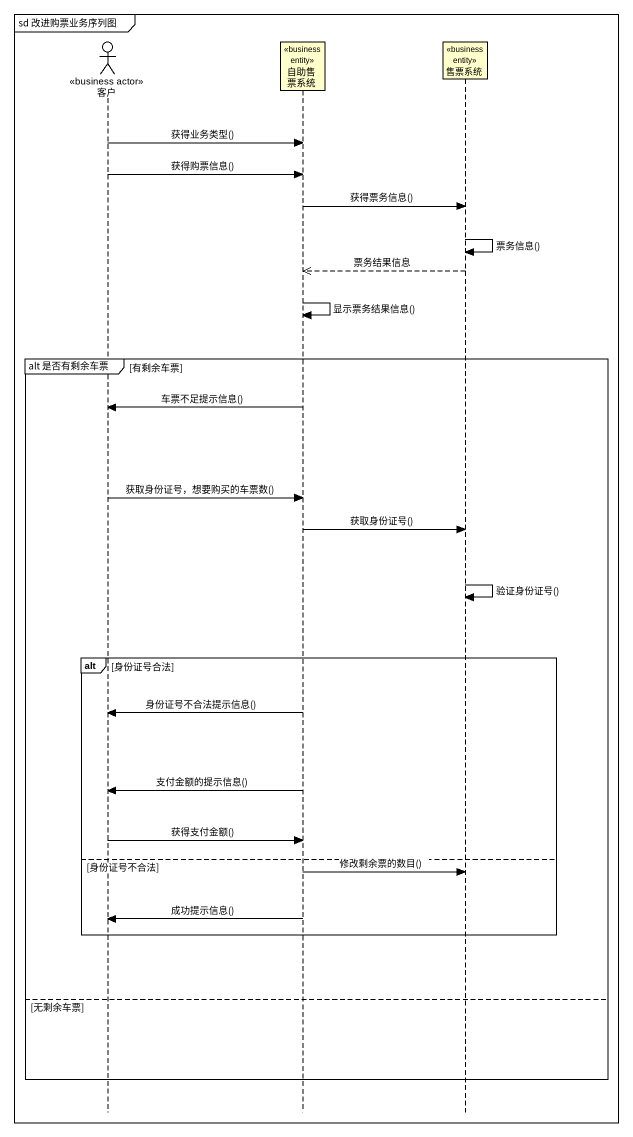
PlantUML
@startuml
mainframe sd 改进购票业务序列图
hide footbox
actor 客户 <<business actor>>
participant 自助售票系统 <<business entity>>
participant 售票系统 <<business entity>>

客户 -> 自助售票系统 : 获得业务类型()
客户 -> 自助售票系统 : 获得购票信息()
自助售票系统 -> 售票系统 : 获得票务信息()
售票系统 -> 售票系统 : 票务信息()
售票系统 -->> 自助售票系统 : 票务结果信息
自助售票系统 -> 自助售票系统 : 显示票务结果信息()
group alt 是否有剩余车票 [有剩余车票]
  自助售票系统 -> 客户 : 车票不足提示信息()
  客户 -> 自助售票系统 : 获取身份证号，想要购买的车票数()
  自助售票系统 -> 售票系统 : 获取身份证号()
  售票系统 -> 售票系统 : 验证身份证号()
  alt 身份证号合法
    自助售票系统 -> 客户 : 身份证号不合法提示信息()
    自助售票系统 -> 客户 : 支付金额的提示信息()
    客户 -> 自助售票系统 : 获得支付金额()
  else 身份证号不合法
    自助售票系统 -> 售票系统 : 修改剩余票的数目()
    自助售票系统 -> 客户 : 成功提示信息()
  end
else 无剩余车票
end
@enduml
